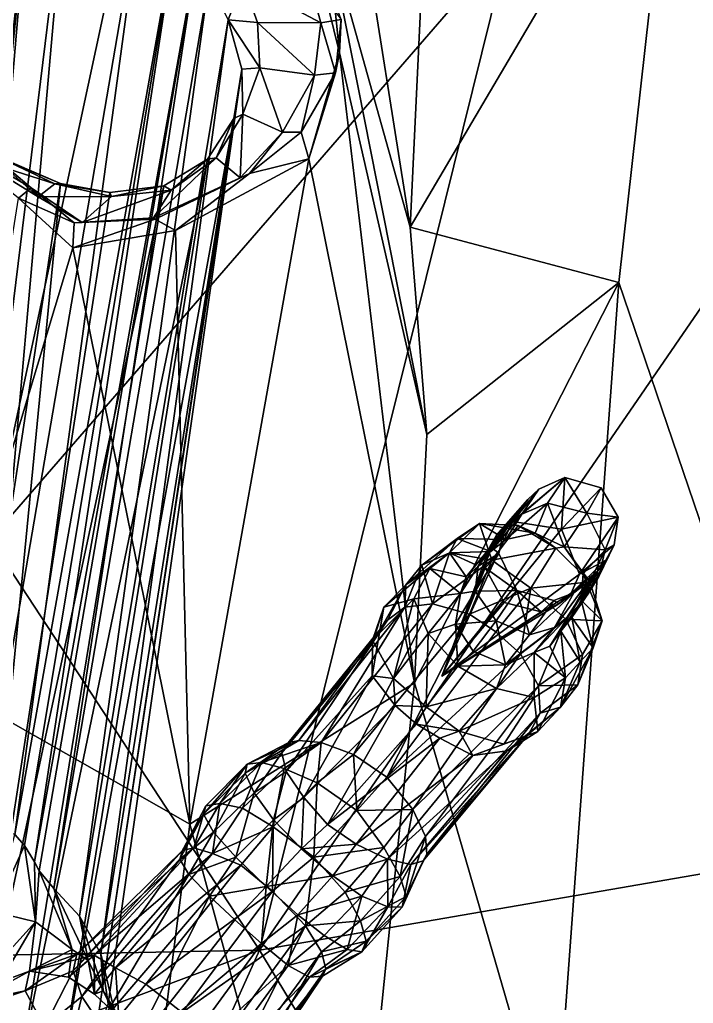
# Model space of a CAD drawing. Extents: x -0.07 to 0.07, y -0.158 to 0.292.
# Drawn here: x -0.03482 to -0.018, y 0.00823 to 0.03281 of the extents above; entities that cross this region are included whole.
import ezdxf

# ---------------------------------------------------------------- set-up
doc = ezdxf.new("R2010")
doc.units = 0
doc.layers.add('CROW$LWO', color=1, linetype='CONTINUOUS')

msp = doc.modelspace()

# ---------------------------------------------------------------- linework, layer by layer
at = {"layer": 'CROW$LWO'}
for points in [[(-0.042484, 0.047793, 0.187403), (-0.045322, 0.026346, 0.19297), (-0.03086, 0.041646, 0.18941)], [(-0.026296, 0.03536, 0.076881), (-0.02424, 0.04517, 0.075919), (-0.025071, 0.027622, 0.079622)], [(-0.02424, 0.04517, 0.075919), (-0.018442, 0.038883, 0.076064), (-0.025071, 0.027622, 0.079622)], [(-0.035562, 0.019817, 0.195055), (-0.03086, 0.041646, 0.18941), (-0.045322, 0.026346, 0.19297)], [(-0.035562, 0.019817, 0.195055), (-0.022588, 0.034778, 0.19044), (-0.03086, 0.041646, 0.18941)], [(-0.018442, 0.038883, 0.076064), (-0.019861, 0.026242, 0.079681), (-0.025071, 0.027622, 0.079622)], [(-0.019861, 0.026242, 0.079681), (-0.018442, 0.038883, 0.076064), (-0.011157, 0.00067, 0.088792)], [(-0.00936, 0.034896, 0.075525), (-0.011157, 0.00067, 0.088792), (-0.018442, 0.038883, 0.076064)], [(-0.033628, 0.036768, 0.045725), (-0.036609, 0.012536, 0.010647), (-0.034635, 0.035633, 0.046416)], [(-0.036609, 0.012536, 0.010647), (-0.033628, 0.036768, 0.045725), (-0.035756, 0.012742, 0.010584)], [(-0.03166, 0.036628, 0.045853), (-0.035756, 0.012742, 0.010584), (-0.033628, 0.036768, 0.045725)], [(-0.035756, 0.012742, 0.010584), (-0.03166, 0.036628, 0.045853), (-0.034941, 0.012451, 0.010833)], [(-0.03166, 0.036628, 0.045853), (-0.030829, 0.035559, 0.046687), (-0.034941, 0.012451, 0.010833)], [(-0.02883, 0.009559, 0.201917), (-0.012682, 0.012351, 0.202932), (-0.010406, 0.036393, 0.189519)], [(-0.022588, 0.034778, 0.19044), (-0.02883, 0.009559, 0.201917), (-0.010406, 0.036393, 0.189519)], [(-0.034635, 0.035633, 0.046416), (-0.037326, 0.011914, 0.011156), (-0.03484, 0.034884, 0.046479)], [(-0.037326, 0.011914, 0.011156), (-0.034635, 0.035633, 0.046416), (-0.037048, 0.01224, 0.010917)], [(-0.037048, 0.01224, 0.010917), (-0.034635, 0.035633, 0.046416), (-0.036609, 0.012536, 0.010647)], [(-0.034699, 0.012174, 0.011008), (-0.034941, 0.012451, 0.010833), (-0.030829, 0.035559, 0.046687)], [(-0.034449, 0.011764, 0.011297), (-0.034699, 0.012174, 0.011008), (-0.030829, 0.035559, 0.046687)], [(-0.030829, 0.035559, 0.046687), (-0.030403, 0.034383, 0.046518), (-0.034449, 0.011764, 0.011297)], [(-0.026296, 0.03536, 0.076881), (-0.025071, 0.027622, 0.079622), (-0.027144, 0.035034, 0.056894)], [(-0.027144, 0.035034, 0.056894), (-0.026832, 0.03198, 0.056612), (-0.02755, 0.034895, 0.055322)], [(-0.025071, 0.027622, 0.079622), (-0.024651, 0.022446, 0.080267), (-0.027144, 0.035034, 0.056894)], [(-0.024651, 0.022446, 0.080267), (-0.026832, 0.03198, 0.056612), (-0.027144, 0.035034, 0.056894)], [(-0.035562, 0.019817, 0.195055), (-0.02883, 0.009559, 0.201917), (-0.022588, 0.034778, 0.19044)], [(-0.026796, 0.032816, 0.055193), (-0.02755, 0.034895, 0.055322), (-0.026832, 0.03198, 0.056612)], [(-0.034334, 0.011539, 0.011448), (-0.034449, 0.011764, 0.011297), (-0.030403, 0.034383, 0.046518)], [(-0.033969, 0.0111, 0.011598), (-0.034334, 0.011539, 0.011448), (-0.030403, 0.034383, 0.046518)], [(-0.030403, 0.034383, 0.046518), (-0.030097, 0.033779, 0.04641), (-0.033969, 0.0111, 0.011598)], [(-0.027627, 0.033925, 0.052194), (-0.027298, 0.032734, 0.052051), (-0.029246, 0.033773, 0.048362)], [(-0.027298, 0.032734, 0.052051), (-0.027627, 0.033925, 0.052194), (-0.026796, 0.032816, 0.055193)], [(-0.03333, 0.010406, 0.011776), (-0.033969, 0.0111, 0.011598), (-0.030097, 0.033779, 0.04641)], [(-0.030097, 0.033779, 0.04641), (-0.029617, 0.032802, 0.046552), (-0.03333, 0.010406, 0.011776)], [(-0.030097, 0.033779, 0.04641), (-0.029246, 0.033773, 0.048362), (-0.029617, 0.032802, 0.046552)], [(-0.029246, 0.033773, 0.048362), (-0.028884, 0.03274, 0.048344), (-0.029617, 0.032802, 0.046552)], [(-0.028884, 0.03274, 0.048344), (-0.029246, 0.033773, 0.048362), (-0.027298, 0.032734, 0.052051)], [(-0.032795, 0.009467, 0.012044), (-0.03333, 0.010406, 0.011776), (-0.029617, 0.032802, 0.046552)], [(-0.029617, 0.032802, 0.046552), (-0.029274, 0.031576, 0.047044), (-0.032795, 0.009467, 0.012044)], [(-0.029274, 0.031576, 0.047044), (-0.029617, 0.032802, 0.046552), (-0.028825, 0.031606, 0.04846)], [(-0.028884, 0.03274, 0.048344), (-0.028825, 0.031606, 0.04846), (-0.029617, 0.032802, 0.046552)], [(-0.028825, 0.031606, 0.04846), (-0.028884, 0.03274, 0.048344), (-0.027458, 0.03142, 0.051819)], [(-0.027298, 0.032734, 0.052051), (-0.027458, 0.03142, 0.051819), (-0.028884, 0.03274, 0.048344)], [(-0.027458, 0.03142, 0.051819), (-0.027298, 0.032734, 0.052051), (-0.026931, 0.031478, 0.054731)], [(-0.026796, 0.032816, 0.055193), (-0.026931, 0.031478, 0.054731), (-0.027298, 0.032734, 0.052051)], [(-0.026931, 0.031478, 0.054731), (-0.026796, 0.032816, 0.055193), (-0.026832, 0.03198, 0.056612)], [(-0.026931, 0.031478, 0.054731), (-0.026832, 0.03198, 0.056612), (-0.027599, 0.029329, 0.054629)], [(-0.027599, 0.029329, 0.054629), (-0.026832, 0.03198, 0.056612), (-0.024959, 0.016237, 0.083241)], [(-0.024651, 0.022446, 0.080267), (-0.024959, 0.016237, 0.083241), (-0.026832, 0.03198, 0.056612)], [(-0.032612, 0.008221, 0.01273), (-0.029274, 0.031576, 0.047044), (-0.032961, 0.007231, 0.013481)], [(-0.029274, 0.031576, 0.047044), (-0.029471, 0.030338, 0.047483), (-0.032961, 0.007231, 0.013481)], [(-0.032612, 0.008221, 0.01273), (-0.032795, 0.009467, 0.012044), (-0.029274, 0.031576, 0.047044)], [(-0.029471, 0.030338, 0.047483), (-0.029274, 0.031576, 0.047044), (-0.029252, 0.030452, 0.048564)], [(-0.029274, 0.031576, 0.047044), (-0.028825, 0.031606, 0.04846), (-0.029252, 0.030452, 0.048564)], [(-0.029252, 0.030452, 0.048564), (-0.028825, 0.031606, 0.04846), (-0.028254, 0.03, 0.051546)], [(-0.028825, 0.031606, 0.04846), (-0.027458, 0.03142, 0.051819), (-0.028254, 0.03, 0.051546)], [(-0.027789, 0.030001, 0.054022), (-0.026931, 0.031478, 0.054731), (-0.027599, 0.029329, 0.054629)], [(-0.027458, 0.03142, 0.051819), (-0.026931, 0.031478, 0.054731), (-0.027789, 0.030001, 0.054022)], [(-0.028254, 0.03, 0.051546), (-0.027458, 0.03142, 0.051819), (-0.027789, 0.030001, 0.054022)], [(-0.032961, 0.007231, 0.013481), (-0.029471, 0.030338, 0.047483), (-0.033743, 0.006835, 0.014455)], [(-0.029471, 0.030338, 0.047483), (-0.030128, 0.02932, 0.04771), (-0.033743, 0.006835, 0.014455)], [(-0.030128, 0.02932, 0.04771), (-0.029471, 0.030338, 0.047483), (-0.029916, 0.02936, 0.048607)], [(-0.029471, 0.030338, 0.047483), (-0.029252, 0.030452, 0.048564), (-0.029916, 0.02936, 0.048607)], [(-0.029916, 0.02936, 0.048607), (-0.029252, 0.030452, 0.048564), (-0.029315, 0.028856, 0.051295)], [(-0.029252, 0.030452, 0.048564), (-0.028254, 0.03, 0.051546), (-0.029315, 0.028856, 0.051295)], [(-0.036119, 0.029937, 0.053957), (-0.034535, 0.028607, 0.053125), (-0.036931, 0.030017, 0.055334)], [(-0.034535, 0.028607, 0.053125), (-0.034848, 0.028347, 0.053864), (-0.036931, 0.030017, 0.055334)], [(-0.029315, 0.028856, 0.051295), (-0.028254, 0.03, 0.051546), (-0.029082, 0.028968, 0.053285)], [(-0.029082, 0.028968, 0.053285), (-0.027789, 0.030001, 0.054022), (-0.027599, 0.029329, 0.054629)], [(-0.028254, 0.03, 0.051546), (-0.027789, 0.030001, 0.054022), (-0.029082, 0.028968, 0.053285)], [(-0.035906, 0.029336, 0.051427), (-0.034362, 0.028381, 0.050979), (-0.036119, 0.029937, 0.053957)], [(-0.034362, 0.028381, 0.050979), (-0.034535, 0.028607, 0.053125), (-0.036119, 0.029937, 0.053957)], [(-0.035195, 0.029299, 0.048888), (-0.033946, 0.028705, 0.048607), (-0.035906, 0.029336, 0.051427)], [(-0.033946, 0.028705, 0.048607), (-0.034362, 0.028381, 0.050979), (-0.035906, 0.029336, 0.051427)], [(-0.034999, 0.029229, 0.04808), (-0.033801, 0.028719, 0.047939), (-0.035195, 0.029299, 0.048888)], [(-0.033801, 0.028719, 0.047939), (-0.033946, 0.028705, 0.048607), (-0.035195, 0.029299, 0.048888)], [(-0.033743, 0.006835, 0.014455), (-0.030128, 0.02932, 0.04771), (-0.034802, 0.006753, 0.015214)], [(-0.030128, 0.02932, 0.04771), (-0.031224, 0.028657, 0.047813), (-0.034802, 0.006753, 0.015214)], [(-0.031037, 0.02855, 0.048523), (-0.029916, 0.02936, 0.048607), (-0.031476, 0.027856, 0.050884)], [(-0.029916, 0.02936, 0.048607), (-0.029315, 0.028856, 0.051295), (-0.031476, 0.027856, 0.050884)], [(-0.031224, 0.028657, 0.047813), (-0.030128, 0.02932, 0.04771), (-0.031037, 0.02855, 0.048523)], [(-0.030128, 0.02932, 0.04771), (-0.029916, 0.02936, 0.048607), (-0.031037, 0.02855, 0.048523)], [(-0.029082, 0.028968, 0.053285), (-0.027599, 0.029329, 0.054629), (-0.030928, 0.027545, 0.053514)], [(-0.030928, 0.027545, 0.053514), (-0.027599, 0.029329, 0.054629), (-0.030572, 0.012709, 0.0842)], [(-0.024959, 0.016237, 0.083241), (-0.030572, 0.012709, 0.0842), (-0.027599, 0.029329, 0.054629)], [(-0.037167, 0.006589, 0.015083), (-0.033801, 0.028719, 0.047939), (-0.034999, 0.029229, 0.04808)], [(-0.031476, 0.027856, 0.050884), (-0.029315, 0.028856, 0.051295), (-0.031435, 0.027822, 0.052755)], [(-0.031435, 0.027822, 0.052755), (-0.029082, 0.028968, 0.053285), (-0.030928, 0.027545, 0.053514)], [(-0.029315, 0.028856, 0.051295), (-0.029082, 0.028968, 0.053285), (-0.031435, 0.027822, 0.052755)], [(-0.037167, 0.006589, 0.015083), (-0.035946, 0.006671, 0.015411), (-0.033801, 0.028719, 0.047939)], [(-0.035946, 0.006671, 0.015411), (-0.032566, 0.028487, 0.047738), (-0.033801, 0.028719, 0.047939)], [(-0.034802, 0.006753, 0.015214), (-0.031224, 0.028657, 0.047813), (-0.035946, 0.006671, 0.015411)], [(-0.031224, 0.028657, 0.047813), (-0.032566, 0.028487, 0.047738), (-0.035946, 0.006671, 0.015411)], [(-0.034535, 0.028607, 0.053125), (-0.03346, 0.027735, 0.052566), (-0.034848, 0.028347, 0.053864)], [(-0.034362, 0.028381, 0.050979), (-0.033259, 0.027739, 0.050738), (-0.034535, 0.028607, 0.053125)], [(-0.033259, 0.027739, 0.050738), (-0.03346, 0.027735, 0.052566), (-0.034535, 0.028607, 0.053125)], [(-0.033946, 0.028705, 0.048607), (-0.032526, 0.028389, 0.048475), (-0.034362, 0.028381, 0.050979)], [(-0.033801, 0.028719, 0.047939), (-0.032566, 0.028487, 0.047738), (-0.033946, 0.028705, 0.048607)], [(-0.032566, 0.028487, 0.047738), (-0.032526, 0.028389, 0.048475), (-0.033946, 0.028705, 0.048607)], [(-0.032526, 0.028389, 0.048475), (-0.031037, 0.02855, 0.048523), (-0.033259, 0.027739, 0.050738)], [(-0.031037, 0.02855, 0.048523), (-0.031476, 0.027856, 0.050884), (-0.033259, 0.027739, 0.050738)], [(-0.032566, 0.028487, 0.047738), (-0.031224, 0.028657, 0.047813), (-0.032526, 0.028389, 0.048475)], [(-0.031224, 0.028657, 0.047813), (-0.031037, 0.02855, 0.048523), (-0.032526, 0.028389, 0.048475)], [(-0.034848, 0.028347, 0.053864), (-0.033491, 0.027112, 0.053268), (-0.036772, 0.01624, 0.086749)], [(-0.03346, 0.027735, 0.052566), (-0.033491, 0.027112, 0.053268), (-0.034848, 0.028347, 0.053864)], [(-0.032526, 0.028389, 0.048475), (-0.033259, 0.027739, 0.050738), (-0.034362, 0.028381, 0.050979)], [(-0.03346, 0.027735, 0.052566), (-0.031435, 0.027822, 0.052755), (-0.033491, 0.027112, 0.053268)], [(-0.031435, 0.027822, 0.052755), (-0.030928, 0.027545, 0.053514), (-0.033491, 0.027112, 0.053268)], [(-0.033259, 0.027739, 0.050738), (-0.031476, 0.027856, 0.050884), (-0.03346, 0.027735, 0.052566)], [(-0.031476, 0.027856, 0.050884), (-0.031435, 0.027822, 0.052755), (-0.03346, 0.027735, 0.052566)], [(-0.033491, 0.027112, 0.053268), (-0.030928, 0.027545, 0.053514), (-0.030572, 0.012709, 0.0842)], [(-0.019861, 0.026242, 0.079681), (-0.024651, 0.022446, 0.080267), (-0.025071, 0.027622, 0.079622)], [(-0.030572, 0.012709, 0.0842), (-0.036772, 0.01624, 0.086749), (-0.033491, 0.027112, 0.053268)], [(-0.024651, 0.022446, 0.080267), (-0.019861, 0.026242, 0.079681), (-0.024959, 0.016237, 0.083241)], [(-0.021472, 0.004206, 0.086884), (-0.024959, 0.016237, 0.083241), (-0.019861, 0.026242, 0.079681)], [(-0.011157, 0.00067, 0.088792), (-0.021472, 0.004206, 0.086884), (-0.019861, 0.026242, 0.079681)], [(-0.022514, 0.02027, -0.008432), (-0.021204, 0.021366, -0.005183), (-0.021287, 0.020074, -0.008869)], [(-0.022514, 0.02027, -0.008432), (-0.021853, 0.021081, -0.005201), (-0.021204, 0.021366, -0.005183)], [(-0.021853, 0.021081, -0.005201), (-0.022276, 0.020454, -0.002338), (-0.021204, 0.021366, -0.005183)], [(-0.022276, 0.020454, -0.002338), (-0.021635, 0.020725, -0.001995), (-0.021204, 0.021366, -0.005183)], [(-0.021635, 0.020725, -0.001995), (-0.020657, 0.020474, -0.001888), (-0.021204, 0.021366, -0.005183)], [(-0.021204, 0.021366, -0.005183), (-0.020297, 0.021114, -0.005243), (-0.021287, 0.020074, -0.008869)], [(-0.020297, 0.021114, -0.005243), (-0.021204, 0.021366, -0.005183), (-0.020657, 0.020474, -0.001888)], [(-0.022133, 0.020817, -0.005255), (-0.022627, 0.02013, -0.002604), (-0.021853, 0.021081, -0.005201)], [(-0.022627, 0.02013, -0.002604), (-0.022276, 0.020454, -0.002338), (-0.021853, 0.021081, -0.005201)], [(-0.022133, 0.020817, -0.005255), (-0.021853, 0.021081, -0.005201), (-0.022514, 0.02027, -0.008432)], [(-0.020297, 0.021114, -0.005243), (-0.019878, 0.020374, -0.00526), (-0.021287, 0.020074, -0.008869)], [(-0.020297, 0.021114, -0.005243), (-0.020657, 0.020474, -0.001888), (-0.019878, 0.020374, -0.00526)], [(-0.022913, 0.01993, -0.008112), (-0.022133, 0.020817, -0.005255), (-0.022514, 0.02027, -0.008432)], [(-0.022913, 0.01993, -0.008112), (-0.022351, 0.020562, -0.005287), (-0.022133, 0.020817, -0.005255)], [(-0.022276, 0.020454, -0.002338), (-0.022677, 0.019824, -0.000521), (-0.021635, 0.020725, -0.001995)], [(-0.022677, 0.019824, -0.000521), (-0.02195, 0.019981, 0.000001), (-0.021635, 0.020725, -0.001995)], [(-0.022133, 0.020817, -0.005255), (-0.022351, 0.020562, -0.005287), (-0.022627, 0.02013, -0.002604)], [(-0.02195, 0.019981, 0.000001), (-0.021221, 0.019636, 0.000381), (-0.021635, 0.020725, -0.001995)], [(-0.020657, 0.020474, -0.001888), (-0.021635, 0.020725, -0.001995), (-0.021221, 0.019636, 0.000381)], [(-0.022913, 0.01993, -0.008112), (-0.023068, 0.019655, -0.007872), (-0.022351, 0.020562, -0.005287)], [(-0.022523, 0.020351, -0.00536), (-0.022351, 0.020562, -0.005287), (-0.023068, 0.019655, -0.007872)], [(-0.022627, 0.02013, -0.002604), (-0.023057, 0.019522, -0.001019), (-0.022276, 0.020454, -0.002338)], [(-0.023057, 0.019522, -0.001019), (-0.022677, 0.019824, -0.000521), (-0.022276, 0.020454, -0.002338)], [(-0.022884, 0.01984, -0.002849), (-0.022627, 0.02013, -0.002604), (-0.022351, 0.020562, -0.005287)], [(-0.022351, 0.020562, -0.005287), (-0.022523, 0.020351, -0.00536), (-0.022884, 0.01984, -0.002849)], [(-0.020657, 0.020474, -0.001888), (-0.021221, 0.019636, 0.000381), (-0.020202, 0.019561, -0.002073)], [(-0.020657, 0.020474, -0.001888), (-0.020202, 0.019561, -0.002073), (-0.019878, 0.020374, -0.00526)], [(-0.024084, 0.019486, 0.001909), (-0.023334, 0.020219, 0.000395), (-0.024779, 0.019175, 0.001075)], [(-0.023896, 0.019845, -0.00043), (-0.024779, 0.019175, 0.001075), (-0.023334, 0.020219, 0.000395)], [(-0.024279, 0.016407, -0.009879), (-0.022514, 0.02027, -0.008432), (-0.021287, 0.020074, -0.008869)], [(-0.024279, 0.016407, -0.009879), (-0.022913, 0.01993, -0.008112), (-0.022514, 0.02027, -0.008432)], [(-0.023334, 0.020219, 0.000395), (-0.024084, 0.019486, 0.001909), (-0.023033, 0.019307, 0.002465)], [(-0.023334, 0.020219, 0.000395), (-0.022677, 0.019824, -0.000521), (-0.023896, 0.019845, -0.00043)], [(-0.022374, 0.02017, 0.00103), (-0.02195, 0.019981, 0.000001), (-0.023334, 0.020219, 0.000395)], [(-0.022677, 0.019824, -0.000521), (-0.023334, 0.020219, 0.000395), (-0.02195, 0.019981, 0.000001)], [(-0.022374, 0.02017, 0.00103), (-0.023334, 0.020219, 0.000395), (-0.023033, 0.019307, 0.002465)], [(-0.023139, 0.019534, -0.003103), (-0.022884, 0.01984, -0.002849), (-0.022523, 0.020351, -0.00536)], [(-0.022523, 0.020351, -0.00536), (-0.022739, 0.019998, -0.005454), (-0.023139, 0.019534, -0.003103)], [(-0.023068, 0.019655, -0.007872), (-0.022739, 0.019998, -0.005454), (-0.022523, 0.020351, -0.00536)], [(-0.022374, 0.02017, 0.00103), (-0.023033, 0.019307, 0.002465), (-0.021429, 0.019602, 0.001303)], [(-0.02195, 0.019981, 0.000001), (-0.022374, 0.02017, 0.00103), (-0.021429, 0.019602, 0.001303)], [(-0.020836, 0.018953, -0.008467), (-0.021287, 0.020074, -0.008869), (-0.019878, 0.020374, -0.00526)], [(-0.020836, 0.018953, -0.008467), (-0.019878, 0.020374, -0.00526), (-0.019972, 0.019684, -0.005237)], [(-0.019878, 0.020374, -0.00526), (-0.020202, 0.019561, -0.002073), (-0.019972, 0.019684, -0.005237)], [(-0.024279, 0.016407, -0.009879), (-0.021287, 0.020074, -0.008869), (-0.020836, 0.018953, -0.008467)], [(-0.024279, 0.016407, -0.009879), (-0.023068, 0.019655, -0.007872), (-0.022913, 0.01993, -0.008112)], [(-0.022884, 0.01984, -0.002849), (-0.023428, 0.019186, -0.00142), (-0.022627, 0.02013, -0.002604)], [(-0.023428, 0.019186, -0.00142), (-0.023057, 0.019522, -0.001019), (-0.022627, 0.02013, -0.002604)], [(-0.023373, 0.019157, -0.003428), (-0.023139, 0.019534, -0.003103), (-0.022739, 0.019998, -0.005454)], [(-0.022739, 0.019998, -0.005454), (-0.022857, 0.019467, -0.005558), (-0.023373, 0.019157, -0.003428)], [(-0.022857, 0.019467, -0.005558), (-0.022739, 0.019998, -0.005454), (-0.023068, 0.019655, -0.007872)], [(-0.021221, 0.019636, 0.000381), (-0.02195, 0.019981, 0.000001), (-0.021429, 0.019602, 0.001303)], [(-0.02883, 0.009559, 0.201917), (-0.035562, 0.019817, 0.195055), (-0.0431, 0.009282, 0.197127)], [(-0.024779, 0.019175, 0.001075), (-0.023896, 0.019845, -0.00043), (-0.025178, 0.018683, 0.00026)], [(-0.024087, 0.019488, -0.001122), (-0.025178, 0.018683, 0.00026), (-0.023896, 0.019845, -0.00043)], [(-0.023896, 0.019845, -0.00043), (-0.023057, 0.019522, -0.001019), (-0.024087, 0.019488, -0.001122)], [(-0.023057, 0.019522, -0.001019), (-0.023896, 0.019845, -0.00043), (-0.022677, 0.019824, -0.000521)], [(-0.023139, 0.019534, -0.003103), (-0.023668, 0.018885, -0.001906), (-0.022884, 0.01984, -0.002849)], [(-0.023668, 0.018885, -0.001906), (-0.023428, 0.019186, -0.00142), (-0.022884, 0.01984, -0.002849)], [(-0.019972, 0.019684, -0.005237), (-0.020179, 0.019306, -0.005274), (-0.020836, 0.018953, -0.008467)], [(-0.019972, 0.019684, -0.005237), (-0.020359, 0.018898, -0.002396), (-0.020179, 0.019306, -0.005274)], [(-0.020202, 0.019561, -0.002073), (-0.020359, 0.018898, -0.002396), (-0.019972, 0.019684, -0.005237)], [(-0.024087, 0.019488, -0.001122), (-0.024576, 0.019097, -0.00165), (-0.025178, 0.018683, 0.00026)], [(-0.024084, 0.019486, 0.001909), (-0.024779, 0.019175, 0.001075), (-0.024512, 0.018211, 0.002705)], [(-0.023668, 0.018885, -0.001906), (-0.024576, 0.019097, -0.00165), (-0.024087, 0.019488, -0.001122)], [(-0.024084, 0.019486, 0.001909), (-0.024512, 0.018211, 0.002705), (-0.023033, 0.019307, 0.002465)], [(-0.024279, 0.016407, -0.009879), (-0.023192, 0.019109, -0.007661), (-0.023068, 0.019655, -0.007872)], [(-0.023428, 0.019186, -0.00142), (-0.024087, 0.019488, -0.001122), (-0.023057, 0.019522, -0.001019)], [(-0.023428, 0.019186, -0.00142), (-0.023668, 0.018885, -0.001906), (-0.024087, 0.019488, -0.001122)], [(-0.023139, 0.019534, -0.003103), (-0.023373, 0.019157, -0.003428), (-0.023668, 0.018885, -0.001906)], [(-0.023447, 0.018533, -0.003859), (-0.023373, 0.019157, -0.003428), (-0.022857, 0.019467, -0.005558)], [(-0.022857, 0.019467, -0.005558), (-0.022404, 0.018548, -0.005696), (-0.023447, 0.018533, -0.003859)], [(-0.023192, 0.019109, -0.007661), (-0.022857, 0.019467, -0.005558), (-0.023068, 0.019655, -0.007872)], [(-0.022404, 0.018548, -0.005696), (-0.022857, 0.019467, -0.005558), (-0.023192, 0.019109, -0.007661)], [(-0.022054, 0.018602, 0.002641), (-0.021429, 0.019602, 0.001303), (-0.023033, 0.019307, 0.002465)], [(-0.021429, 0.019602, 0.001303), (-0.022054, 0.018602, 0.002641), (-0.020584, 0.018766, 0.00105)], [(-0.021221, 0.019636, 0.000381), (-0.021429, 0.019602, 0.001303), (-0.020584, 0.018766, 0.00105)], [(-0.021221, 0.019636, 0.000381), (-0.020749, 0.018958, -0.000075), (-0.020202, 0.019561, -0.002073)], [(-0.020749, 0.018958, -0.000075), (-0.021221, 0.019636, 0.000381), (-0.020584, 0.018766, 0.00105)], [(-0.020359, 0.018898, -0.002396), (-0.020202, 0.019561, -0.002073), (-0.020796, 0.018303, -0.000556)], [(-0.020749, 0.018958, -0.000075), (-0.020796, 0.018303, -0.000556), (-0.020202, 0.019561, -0.002073)], [(-0.024779, 0.019175, 0.001075), (-0.025199, 0.018127, 0.00193), (-0.024512, 0.018211, 0.002705)], [(-0.024779, 0.019175, 0.001075), (-0.025178, 0.018683, 0.00026), (-0.025199, 0.018127, 0.00193)], [(-0.023583, 0.017951, 0.003163), (-0.023033, 0.019307, 0.002465), (-0.024512, 0.018211, 0.002705)], [(-0.023033, 0.019307, 0.002465), (-0.023583, 0.017951, 0.003163), (-0.022054, 0.018602, 0.002641)], [(-0.021049, 0.018475, -0.008106), (-0.020179, 0.019306, -0.005274), (-0.020387, 0.019026, -0.005311)], [(-0.021049, 0.018475, -0.008106), (-0.020836, 0.018953, -0.008467), (-0.020179, 0.019306, -0.005274)], [(-0.020179, 0.019306, -0.005274), (-0.0206, 0.018505, -0.002636), (-0.020387, 0.019026, -0.005311)], [(-0.020359, 0.018898, -0.002396), (-0.0206, 0.018505, -0.002636), (-0.020179, 0.019306, -0.005274)], [(-0.024576, 0.019097, -0.00165), (-0.025729, 0.018129, -0.000591), (-0.025178, 0.018683, 0.00026)], [(-0.024576, 0.019097, -0.00165), (-0.024977, 0.018339, -0.002452), (-0.025729, 0.018129, -0.000591)], [(-0.023815, 0.018467, -0.002563), (-0.024977, 0.018339, -0.002452), (-0.024576, 0.019097, -0.00165)], [(-0.023668, 0.018885, -0.001906), (-0.023815, 0.018467, -0.002563), (-0.024576, 0.019097, -0.00165)], [(-0.024279, 0.016407, -0.009879), (-0.022725, 0.018246, -0.00738), (-0.023192, 0.019109, -0.007661)], [(-0.024279, 0.016407, -0.009879), (-0.020836, 0.018953, -0.008467), (-0.021049, 0.018475, -0.008106)], [(-0.023815, 0.018467, -0.002563), (-0.023668, 0.018885, -0.001906), (-0.023373, 0.019157, -0.003428)], [(-0.023373, 0.019157, -0.003428), (-0.023447, 0.018533, -0.003859), (-0.023815, 0.018467, -0.002563)], [(-0.022725, 0.018246, -0.00738), (-0.022404, 0.018548, -0.005696), (-0.023192, 0.019109, -0.007661)], [(-0.020631, 0.018752, -0.005392), (-0.020387, 0.019026, -0.005311), (-0.021111, 0.017902, -0.003155)], [(-0.020847, 0.018193, -0.002879), (-0.021111, 0.017902, -0.003155), (-0.020387, 0.019026, -0.005311)], [(-0.020387, 0.019026, -0.005311), (-0.020631, 0.018752, -0.005392), (-0.021049, 0.018475, -0.008106)], [(-0.0206, 0.018505, -0.002636), (-0.020847, 0.018193, -0.002879), (-0.020387, 0.019026, -0.005311)], [(-0.020796, 0.018303, -0.000556), (-0.020749, 0.018958, -0.000075), (-0.02027, 0.017784, 0.000373)], [(-0.020749, 0.018958, -0.000075), (-0.020584, 0.018766, 0.00105), (-0.02027, 0.017784, 0.000373)], [(-0.025635, 0.017802, 0.001156), (-0.025178, 0.018683, 0.00026), (-0.026006, 0.017241, 0.000389)], [(-0.025729, 0.018129, -0.000591), (-0.026006, 0.017241, 0.000389), (-0.025178, 0.018683, 0.00026)], [(-0.025178, 0.018683, 0.00026), (-0.025635, 0.017802, 0.001156), (-0.025199, 0.018127, 0.00193)], [(-0.021182, 0.017832, 0.002414), (-0.020584, 0.018766, 0.00105), (-0.022054, 0.018602, 0.002641)], [(-0.020978, 0.018484, -0.005552), (-0.020631, 0.018752, -0.005392), (-0.021467, 0.017624, -0.003514)], [(-0.021111, 0.017902, -0.003155), (-0.021467, 0.017624, -0.003514), (-0.020631, 0.018752, -0.005392)], [(-0.021357, 0.018212, -0.007876), (-0.020631, 0.018752, -0.005392), (-0.020978, 0.018484, -0.005552)], [(-0.021357, 0.018212, -0.007876), (-0.021049, 0.018475, -0.008106), (-0.020631, 0.018752, -0.005392)], [(-0.020584, 0.018766, 0.00105), (-0.021182, 0.017832, 0.002414), (-0.02027, 0.017784, 0.000373)], [(-0.0206, 0.018505, -0.002636), (-0.020359, 0.018898, -0.002396), (-0.021032, 0.017868, -0.001045)], [(-0.020796, 0.018303, -0.000556), (-0.021032, 0.017868, -0.001045), (-0.020359, 0.018898, -0.002396)], [(-0.024977, 0.018339, -0.002452), (-0.023815, 0.018467, -0.002563), (-0.024615, 0.01747, -0.003017)], [(-0.023934, 0.017707, -0.003052), (-0.024615, 0.01747, -0.003017), (-0.023815, 0.018467, -0.002563)], [(-0.024279, 0.016407, -0.009879), (-0.021049, 0.018475, -0.008106), (-0.021357, 0.018212, -0.007876)], [(-0.023934, 0.017707, -0.003052), (-0.023815, 0.018467, -0.002563), (-0.023447, 0.018533, -0.003859)], [(-0.023447, 0.018533, -0.003859), (-0.022924, 0.017791, -0.004187), (-0.023934, 0.017707, -0.003052)], [(-0.022925, 0.017513, 0.003245), (-0.022054, 0.018602, 0.002641), (-0.023583, 0.017951, 0.003163)], [(-0.022924, 0.017791, -0.004187), (-0.023447, 0.018533, -0.003859), (-0.022404, 0.018548, -0.005696)], [(-0.022054, 0.018602, 0.002641), (-0.022925, 0.017513, 0.003245), (-0.022317, 0.016966, 0.003127)], [(-0.022092, 0.017438, -0.00389), (-0.022924, 0.017791, -0.004187), (-0.022404, 0.018548, -0.005696)], [(-0.022725, 0.018246, -0.00738), (-0.021801, 0.018012, -0.007705), (-0.022404, 0.018548, -0.005696)], [(-0.021482, 0.018298, -0.005592), (-0.022092, 0.017438, -0.00389), (-0.022404, 0.018548, -0.005696)], [(-0.021482, 0.018298, -0.005592), (-0.022404, 0.018548, -0.005696), (-0.021801, 0.018012, -0.007705)], [(-0.021182, 0.017832, 0.002414), (-0.022054, 0.018602, 0.002641), (-0.022317, 0.016966, 0.003127)], [(-0.021482, 0.018298, -0.005592), (-0.020978, 0.018484, -0.005552), (-0.022092, 0.017438, -0.00389)], [(-0.021467, 0.017624, -0.003514), (-0.022092, 0.017438, -0.00389), (-0.020978, 0.018484, -0.005552)], [(-0.020978, 0.018484, -0.005552), (-0.021482, 0.018298, -0.005592), (-0.021357, 0.018212, -0.007876)], [(-0.020847, 0.018193, -0.002879), (-0.0206, 0.018505, -0.002636), (-0.021302, 0.017529, -0.001509)], [(-0.021032, 0.017868, -0.001045), (-0.021302, 0.017529, -0.001509), (-0.0206, 0.018505, -0.002636)], [(-0.024512, 0.018211, 0.002705), (-0.027292, 0.01475, 0.006167), (-0.026482, 0.014446, 0.006843)], [(-0.024512, 0.018211, 0.002705), (-0.025199, 0.018127, 0.00193), (-0.027292, 0.01475, 0.006167)], [(-0.023583, 0.017951, 0.003163), (-0.024512, 0.018211, 0.002705), (-0.026482, 0.014446, 0.006843)], [(-0.024977, 0.018339, -0.002452), (-0.026012, 0.017302, -0.001474), (-0.025729, 0.018129, -0.000591)], [(-0.026012, 0.017302, -0.001474), (-0.024977, 0.018339, -0.002452), (-0.025485, 0.016343, -0.00197)], [(-0.024615, 0.01747, -0.003017), (-0.025485, 0.016343, -0.00197), (-0.024977, 0.018339, -0.002452)], [(-0.024279, 0.016407, -0.009879), (-0.021801, 0.018012, -0.007705), (-0.022725, 0.018246, -0.00738)], [(-0.024279, 0.016407, -0.009879), (-0.021357, 0.018212, -0.007876), (-0.021801, 0.018012, -0.007705)], [(-0.021801, 0.018012, -0.007705), (-0.021357, 0.018212, -0.007876), (-0.021482, 0.018298, -0.005592)], [(-0.021111, 0.017902, -0.003155), (-0.020847, 0.018193, -0.002879), (-0.021579, 0.017156, -0.001919)], [(-0.021302, 0.017529, -0.001509), (-0.021579, 0.017156, -0.001919), (-0.020847, 0.018193, -0.002879)], [(-0.021032, 0.017868, -0.001045), (-0.020796, 0.018303, -0.000556), (-0.020495, 0.017112, -0.000449)], [(-0.020796, 0.018303, -0.000556), (-0.02027, 0.017784, 0.000373), (-0.020495, 0.017112, -0.000449)], [(-0.025199, 0.018127, 0.00193), (-0.027848, 0.014799, 0.005305), (-0.027292, 0.01475, 0.006167)], [(-0.025199, 0.018127, 0.00193), (-0.025635, 0.017802, 0.001156), (-0.027848, 0.014799, 0.005305)], [(-0.023583, 0.017951, 0.003163), (-0.026482, 0.014446, 0.006843), (-0.025653, 0.013879, 0.007038)], [(-0.026006, 0.017241, 0.000389), (-0.025729, 0.018129, -0.000591), (-0.026018, 0.016416, -0.000279)], [(-0.026012, 0.017302, -0.001474), (-0.026018, 0.016416, -0.000279), (-0.025729, 0.018129, -0.000591)], [(-0.022925, 0.017513, 0.003245), (-0.023583, 0.017951, 0.003163), (-0.025653, 0.013879, 0.007038)], [(-0.028116, 0.014743, 0.004403), (-0.025635, 0.017802, 0.001156), (-0.028278, 0.014489, 0.003461)], [(-0.026006, 0.017241, 0.000389), (-0.028278, 0.014489, 0.003461), (-0.025635, 0.017802, 0.001156)], [(-0.025635, 0.017802, 0.001156), (-0.028116, 0.014743, 0.004403), (-0.027848, 0.014799, 0.005305)], [(-0.024615, 0.01747, -0.003017), (-0.023934, 0.017707, -0.003052), (-0.02388, 0.016656, -0.003165)], [(-0.023498, 0.017032, -0.003244), (-0.023934, 0.017707, -0.003052), (-0.022924, 0.017791, -0.004187)], [(-0.023498, 0.017032, -0.003244), (-0.02388, 0.016656, -0.003165), (-0.023934, 0.017707, -0.003052)], [(-0.022688, 0.016689, -0.003007), (-0.023498, 0.017032, -0.003244), (-0.022924, 0.017791, -0.004187)], [(-0.022092, 0.017438, -0.00389), (-0.022688, 0.016689, -0.003007), (-0.022924, 0.017791, -0.004187)], [(-0.021182, 0.017832, 0.002414), (-0.022317, 0.016966, 0.003127), (-0.021866, 0.016163, 0.002641)], [(-0.021467, 0.017624, -0.003514), (-0.021111, 0.017902, -0.003155), (-0.021969, 0.016995, -0.002565)], [(-0.021579, 0.017156, -0.001919), (-0.021969, 0.016995, -0.002565), (-0.021111, 0.017902, -0.003155)], [(-0.020767, 0.016949, 0.00185), (-0.021182, 0.017832, 0.002414), (-0.021866, 0.016163, 0.002641)], [(-0.021302, 0.017529, -0.001509), (-0.021032, 0.017868, -0.001045), (-0.020823, 0.016764, -0.001123)], [(-0.020767, 0.016949, 0.00185), (-0.02027, 0.017784, 0.000373), (-0.021182, 0.017832, 0.002414)], [(-0.021032, 0.017868, -0.001045), (-0.020495, 0.017112, -0.000449), (-0.020823, 0.016764, -0.001123)], [(-0.020495, 0.017112, -0.000449), (-0.02027, 0.017784, 0.000373), (-0.020882, 0.016188, 0.001026)], [(-0.02027, 0.017784, 0.000373), (-0.020767, 0.016949, 0.00185), (-0.020882, 0.016188, 0.001026)], [(-0.022925, 0.017513, 0.003245), (-0.025653, 0.013879, 0.007038), (-0.022317, 0.016966, 0.003127)], [(-0.025485, 0.016343, -0.00197), (-0.024615, 0.01747, -0.003017), (-0.024665, 0.015642, -0.002092)], [(-0.02388, 0.016656, -0.003165), (-0.024665, 0.015642, -0.002092), (-0.024615, 0.01747, -0.003017)], [(-0.022092, 0.017438, -0.00389), (-0.021467, 0.017624, -0.003514), (-0.022688, 0.016689, -0.003007)], [(-0.021969, 0.016995, -0.002565), (-0.022688, 0.016689, -0.003007), (-0.021467, 0.017624, -0.003514)], [(-0.021579, 0.017156, -0.001919), (-0.021302, 0.017529, -0.001509), (-0.021191, 0.016366, -0.001765)], [(-0.021302, 0.017529, -0.001509), (-0.020823, 0.016764, -0.001123), (-0.021191, 0.016366, -0.001765)], [(-0.028278, 0.014489, 0.003461), (-0.026006, 0.017241, 0.000389), (-0.028167, 0.014019, 0.002543)], [(-0.026018, 0.016416, -0.000279), (-0.028167, 0.014019, 0.002543), (-0.026006, 0.017241, 0.000389)], [(-0.026012, 0.017302, -0.001474), (-0.025485, 0.016343, -0.00197), (-0.026018, 0.016416, -0.000279)], [(-0.024998, 0.013077, 0.006711), (-0.022317, 0.016966, 0.003127), (-0.025653, 0.013879, 0.007038)], [(-0.022317, 0.016966, 0.003127), (-0.024998, 0.013077, 0.006711), (-0.021866, 0.016163, 0.002641)], [(-0.023498, 0.017032, -0.003244), (-0.022688, 0.016689, -0.003007), (-0.02388, 0.016656, -0.003165)], [(-0.022688, 0.016689, -0.003007), (-0.021969, 0.016995, -0.002565), (-0.022909, 0.0161, -0.003045)], [(-0.021969, 0.016995, -0.002565), (-0.021968, 0.015874, -0.002543), (-0.022909, 0.0161, -0.003045)], [(-0.021579, 0.017156, -0.001919), (-0.021191, 0.016366, -0.001765), (-0.021969, 0.016995, -0.002565)], [(-0.021968, 0.015874, -0.002543), (-0.021969, 0.016995, -0.002565), (-0.021191, 0.016366, -0.001765)], [(-0.020823, 0.016764, -0.001123), (-0.020495, 0.017112, -0.000449), (-0.02131, 0.015629, 0.000144)], [(-0.020495, 0.017112, -0.000449), (-0.020882, 0.016188, 0.001026), (-0.02131, 0.015629, 0.000144)], [(-0.020767, 0.016949, 0.00185), (-0.021866, 0.016163, 0.002641), (-0.020882, 0.016188, 0.001026)], [(-0.020823, 0.016764, -0.001123), (-0.02131, 0.015629, 0.000144), (-0.021191, 0.016366, -0.001765)], [(-0.02388, 0.016656, -0.003165), (-0.022909, 0.0161, -0.003045), (-0.024665, 0.015642, -0.002092)], [(-0.022688, 0.016689, -0.003007), (-0.022909, 0.0161, -0.003045), (-0.02388, 0.016656, -0.003165)], [(-0.032679, -0.003811, 0.09276), (-0.037511, 0.003488, 0.09437), (-0.036772, 0.01624, 0.086749)], [(-0.036772, 0.01624, 0.086749), (-0.030572, 0.012709, 0.0842), (-0.032679, -0.003811, 0.09276)], [(-0.030572, 0.012709, 0.0842), (-0.024959, 0.016237, 0.083241), (-0.026745, -0.001308, 0.08958)], [(-0.028167, 0.014019, 0.002543), (-0.026018, 0.016416, -0.000279), (-0.027721, 0.013369, 0.001869)], [(-0.025445, 0.015676, -0.000702), (-0.027721, 0.013369, 0.001869), (-0.026018, 0.016416, -0.000279)], [(-0.021472, 0.004206, 0.086884), (-0.026745, -0.001308, 0.08958), (-0.024959, 0.016237, 0.083241)], [(-0.025485, 0.016343, -0.00197), (-0.025445, 0.015676, -0.000702), (-0.026018, 0.016416, -0.000279)], [(-0.025485, 0.016343, -0.00197), (-0.024665, 0.015642, -0.002092), (-0.025445, 0.015676, -0.000702)], [(-0.021191, 0.016366, -0.001765), (-0.021877, 0.015023, -0.000789), (-0.021968, 0.015874, -0.002543)], [(-0.021877, 0.015023, -0.000789), (-0.021191, 0.016366, -0.001765), (-0.02131, 0.015629, 0.000144)], [(-0.024684, 0.012398, 0.005938), (-0.021866, 0.016163, 0.002641), (-0.024998, 0.013077, 0.006711)], [(-0.021866, 0.016163, 0.002641), (-0.024684, 0.012398, 0.005938), (-0.021819, 0.015478, 0.001847)], [(-0.022909, 0.0161, -0.003045), (-0.023842, 0.015029, -0.00199), (-0.024665, 0.015642, -0.002092)], [(-0.022909, 0.0161, -0.003045), (-0.021968, 0.015874, -0.002543), (-0.023842, 0.015029, -0.00199)], [(-0.021819, 0.015478, 0.001847), (-0.020882, 0.016188, 0.001026), (-0.021866, 0.016163, 0.002641)], [(-0.020882, 0.016188, 0.001026), (-0.021819, 0.015478, 0.001847), (-0.02131, 0.015629, 0.000144)], [(-0.021968, 0.015874, -0.002543), (-0.022733, 0.014704, -0.00163), (-0.023842, 0.015029, -0.00199)], [(-0.022733, 0.014704, -0.00163), (-0.021968, 0.015874, -0.002543), (-0.021877, 0.015023, -0.000789)], [(-0.027721, 0.013369, 0.001869), (-0.025445, 0.015676, -0.000702), (-0.027137, 0.012702, 0.001648)], [(-0.024914, 0.015208, -0.000723), (-0.027137, 0.012702, 0.001648), (-0.025445, 0.015676, -0.000702)], [(-0.024665, 0.015642, -0.002092), (-0.024914, 0.015208, -0.000723), (-0.025445, 0.015676, -0.000702)], [(-0.024665, 0.015642, -0.002092), (-0.023842, 0.015029, -0.00199), (-0.024914, 0.015208, -0.000723)], [(-0.021877, 0.015023, -0.000789), (-0.02131, 0.015629, 0.000144), (-0.022648, 0.014536, 0.000252)], [(-0.02131, 0.015629, 0.000144), (-0.022103, 0.014964, 0.001017), (-0.022648, 0.014536, 0.000252)], [(-0.022103, 0.014964, 0.001017), (-0.02131, 0.015629, 0.000144), (-0.021819, 0.015478, 0.001847)], [(-0.024651, 0.01196, 0.005056), (-0.021819, 0.015478, 0.001847), (-0.024684, 0.012398, 0.005938)], [(-0.021819, 0.015478, 0.001847), (-0.024651, 0.01196, 0.005056), (-0.022103, 0.014964, 0.001017)], [(-0.024914, 0.015208, -0.000723), (-0.024325, 0.014855, -0.000793), (-0.027137, 0.012702, 0.001648)], [(-0.023842, 0.015029, -0.00199), (-0.024325, 0.014855, -0.000793), (-0.024914, 0.015208, -0.000723)], [(-0.024325, 0.014855, -0.000793), (-0.023842, 0.015029, -0.00199), (-0.023507, 0.014421, -0.00039)], [(-0.022733, 0.014704, -0.00163), (-0.023507, 0.014421, -0.00039), (-0.023842, 0.015029, -0.00199)], [(-0.022733, 0.014704, -0.00163), (-0.021877, 0.015023, -0.000789), (-0.023507, 0.014421, -0.00039)], [(-0.021877, 0.015023, -0.000789), (-0.022648, 0.014536, 0.000252), (-0.023507, 0.014421, -0.00039)], [(-0.028783, 0.014245, 0.005781), (-0.027848, 0.014799, 0.005305), (-0.029143, 0.014209, 0.004709)], [(-0.028116, 0.014743, 0.004403), (-0.029143, 0.014209, 0.004709), (-0.027848, 0.014799, 0.005305)], [(-0.027848, 0.014799, 0.005305), (-0.028783, 0.014245, 0.005781), (-0.027292, 0.01475, 0.006167)], [(-0.028218, 0.014095, 0.006779), (-0.027292, 0.01475, 0.006167), (-0.028783, 0.014245, 0.005781)], [(-0.027292, 0.01475, 0.006167), (-0.028218, 0.014095, 0.006779), (-0.027392, 0.01374, 0.007572)], [(-0.026482, 0.014446, 0.006843), (-0.027292, 0.01475, 0.006167), (-0.027392, 0.01374, 0.007572)], [(-0.024325, 0.014855, -0.000793), (-0.026415, 0.012208, 0.001762), (-0.027137, 0.012702, 0.001648)], [(-0.024325, 0.014855, -0.000793), (-0.023507, 0.014421, -0.00039), (-0.026415, 0.012208, 0.001762)], [(-0.022648, 0.014536, 0.000252), (-0.022103, 0.014964, 0.001017), (-0.025051, 0.011696, 0.003242)], [(-0.022103, 0.014964, 0.001017), (-0.024746, 0.011788, 0.004157), (-0.025051, 0.011696, 0.003242)], [(-0.024746, 0.011788, 0.004157), (-0.022103, 0.014964, 0.001017), (-0.024651, 0.01196, 0.005056)], [(-0.029143, 0.014209, 0.004709), (-0.028116, 0.014743, 0.004403), (-0.029188, 0.013983, 0.003606)], [(-0.028278, 0.014489, 0.003461), (-0.029188, 0.013983, 0.003606), (-0.028116, 0.014743, 0.004403)], [(-0.023507, 0.014421, -0.00039), (-0.022648, 0.014536, 0.000252), (-0.025631, 0.011832, 0.002326)], [(-0.022648, 0.014536, 0.000252), (-0.025051, 0.011696, 0.003242), (-0.025631, 0.011832, 0.002326)], [(-0.029188, 0.013983, 0.003606), (-0.028278, 0.014489, 0.003461), (-0.028962, 0.013491, 0.002665)], [(-0.028167, 0.014019, 0.002543), (-0.028962, 0.013491, 0.002665), (-0.028278, 0.014489, 0.003461)], [(-0.026482, 0.014446, 0.006843), (-0.027392, 0.01374, 0.007572), (-0.0264, 0.013052, 0.007859)], [(-0.025653, 0.013879, 0.007038), (-0.026482, 0.014446, 0.006843), (-0.0264, 0.013052, 0.007859)], [(-0.023507, 0.014421, -0.00039), (-0.025631, 0.011832, 0.002326), (-0.026415, 0.012208, 0.001762)], [(-0.030171, 0.013163, 0.005047), (-0.029143, 0.014209, 0.004709), (-0.030233, 0.012953, 0.003982)], [(-0.029188, 0.013983, 0.003606), (-0.030233, 0.012953, 0.003982), (-0.029143, 0.014209, 0.004709)], [(-0.029143, 0.014209, 0.004709), (-0.030171, 0.013163, 0.005047), (-0.029826, 0.013227, 0.006093)], [(-0.028783, 0.014245, 0.005781), (-0.029826, 0.013227, 0.006093), (-0.029257, 0.013103, 0.007098)], [(-0.028783, 0.014245, 0.005781), (-0.029143, 0.014209, 0.004709), (-0.029826, 0.013227, 0.006093)], [(-0.028218, 0.014095, 0.006779), (-0.028783, 0.014245, 0.005781), (-0.029257, 0.013103, 0.007098)], [(-0.028218, 0.014095, 0.006779), (-0.029257, 0.013103, 0.007098), (-0.02849, 0.012637, 0.007967)], [(-0.028962, 0.013491, 0.002665), (-0.028167, 0.014019, 0.002543), (-0.02848, 0.012817, 0.002026)], [(-0.027392, 0.01374, 0.007572), (-0.028218, 0.014095, 0.006779), (-0.02849, 0.012637, 0.007967)], [(-0.027721, 0.013369, 0.001869), (-0.02848, 0.012817, 0.002026), (-0.028167, 0.014019, 0.002543)], [(-0.030233, 0.012953, 0.003982), (-0.029188, 0.013983, 0.003606), (-0.02998, 0.012509, 0.002994)], [(-0.028962, 0.013491, 0.002665), (-0.02998, 0.012509, 0.002994), (-0.029188, 0.013983, 0.003606)], [(-0.025653, 0.013879, 0.007038), (-0.0264, 0.013052, 0.007859), (-0.024998, 0.013077, 0.006711)], [(-0.027392, 0.01374, 0.007572), (-0.02849, 0.012637, 0.007967), (-0.027476, 0.011884, 0.008307)], [(-0.0264, 0.013052, 0.007859), (-0.027392, 0.01374, 0.007572), (-0.027476, 0.011884, 0.008307)], [(-0.02998, 0.012509, 0.002994), (-0.028962, 0.013491, 0.002665), (-0.029419, 0.011885, 0.002341)], [(-0.02848, 0.012817, 0.002026), (-0.029419, 0.011885, 0.002341), (-0.028962, 0.013491, 0.002665)], [(-0.02848, 0.012817, 0.002026), (-0.027721, 0.013369, 0.001869), (-0.027786, 0.012087, 0.001755)], [(-0.027137, 0.012702, 0.001648), (-0.027786, 0.012087, 0.001755), (-0.027721, 0.013369, 0.001869)], [(-0.030171, 0.013163, 0.005047), (-0.030753, 0.012049, 0.005149), (-0.030472, 0.012116, 0.00618)], [(-0.030171, 0.013163, 0.005047), (-0.030233, 0.012953, 0.003982), (-0.030753, 0.012049, 0.005149)], [(-0.029826, 0.013227, 0.006093), (-0.030472, 0.012116, 0.00618), (-0.030002, 0.011975, 0.007141)], [(-0.029826, 0.013227, 0.006093), (-0.030171, 0.013163, 0.005047), (-0.030472, 0.012116, 0.00618)], [(-0.029257, 0.013103, 0.007098), (-0.029826, 0.013227, 0.006093), (-0.030002, 0.011975, 0.007141)], [(-0.029257, 0.013103, 0.007098), (-0.030002, 0.011975, 0.007141), (-0.02849, 0.012637, 0.007967)], [(-0.0264, 0.013052, 0.007859), (-0.027476, 0.011884, 0.008307), (-0.025728, 0.012125, 0.007493)], [(-0.025728, 0.012125, 0.007493), (-0.024998, 0.013077, 0.006711), (-0.0264, 0.013052, 0.007859)], [(-0.024998, 0.013077, 0.006711), (-0.025728, 0.012125, 0.007493), (-0.025316, 0.011395, 0.006582)], [(-0.024684, 0.012398, 0.005938), (-0.024998, 0.013077, 0.006711), (-0.025316, 0.011395, 0.006582)], [(-0.030233, 0.012953, 0.003982), (-0.030818, 0.01183, 0.004105), (-0.030753, 0.012049, 0.005149)], [(-0.030233, 0.012953, 0.003982), (-0.02998, 0.012509, 0.002994), (-0.030818, 0.01183, 0.004105)], [(-0.029419, 0.011885, 0.002341), (-0.02848, 0.012817, 0.002026), (-0.028668, 0.011152, 0.002082)], [(-0.027786, 0.012087, 0.001755), (-0.028668, 0.011152, 0.002082), (-0.02848, 0.012817, 0.002026)], [(-0.026745, -0.001308, 0.08958), (-0.032679, -0.003811, 0.09276), (-0.030572, 0.012709, 0.0842)], [(-0.029297, 0.011679, 0.007837), (-0.02849, 0.012637, 0.007967), (-0.030002, 0.011975, 0.007141)], [(-0.02849, 0.012637, 0.007967), (-0.029297, 0.011679, 0.007837), (-0.02851, 0.011035, 0.008139)], [(-0.027476, 0.011884, 0.008307), (-0.02849, 0.012637, 0.007967), (-0.02851, 0.011035, 0.008139)], [(-0.027137, 0.012702, 0.001648), (-0.026415, 0.012208, 0.001762), (-0.027786, 0.012087, 0.001755)], [(-0.034941, 0.012451, 0.010833), (-0.034699, 0.012174, 0.011008), (-0.035456, 0.010517, 0.008383)], [(-0.02998, 0.012509, 0.002994), (-0.030597, 0.011448, 0.003161), (-0.030818, 0.01183, 0.004105)], [(-0.02998, 0.012509, 0.002994), (-0.029419, 0.011885, 0.002341), (-0.030597, 0.011448, 0.003161)], [(-0.012682, 0.012351, 0.202932), (-0.02883, 0.009559, 0.201917), (-0.021197, -0.003107, 0.206722)], [(-0.024684, 0.012398, 0.005938), (-0.025316, 0.011395, 0.006582), (-0.025169, 0.010897, 0.005463)], [(-0.024651, 0.01196, 0.005056), (-0.024684, 0.012398, 0.005938), (-0.025169, 0.010897, 0.005463)], [(-0.021197, -0.003107, 0.206722), (-0.009144, -0.00975, 0.214428), (-0.012682, 0.012351, 0.202932)], [(-0.034423, 0.010266, 0.008573), (-0.035456, 0.010517, 0.008383), (-0.034699, 0.012174, 0.011008)], [(-0.034699, 0.012174, 0.011008), (-0.034449, 0.011764, 0.011297), (-0.034423, 0.010266, 0.008573)], [(-0.033395, 0.009455, 0.006456), (-0.030753, 0.012049, 0.005149), (-0.033487, 0.009041, 0.005237)], [(-0.030818, 0.01183, 0.004105), (-0.033487, 0.009041, 0.005237), (-0.030753, 0.012049, 0.005149)], [(-0.032961, 0.009431, 0.007815), (-0.030472, 0.012116, 0.00618), (-0.033395, 0.009455, 0.006456)], [(-0.030753, 0.012049, 0.005149), (-0.033395, 0.009455, 0.006456), (-0.030472, 0.012116, 0.00618)], [(-0.030472, 0.012116, 0.00618), (-0.032961, 0.009431, 0.007815), (-0.030002, 0.011975, 0.007141)], [(-0.027786, 0.012087, 0.001755), (-0.026997, 0.011416, 0.001902), (-0.028668, 0.011152, 0.002082)], [(-0.026415, 0.012208, 0.001762), (-0.026997, 0.011416, 0.001902), (-0.027786, 0.012087, 0.001755)], [(-0.026695, 0.011004, 0.007828), (-0.025728, 0.012125, 0.007493), (-0.027476, 0.011884, 0.008307)], [(-0.026415, 0.012208, 0.001762), (-0.025631, 0.011832, 0.002326), (-0.026997, 0.011416, 0.001902)], [(-0.025728, 0.012125, 0.007493), (-0.026695, 0.011004, 0.007828), (-0.025316, 0.011395, 0.006582)], [(-0.033487, 0.009041, 0.005237), (-0.030818, 0.01183, 0.004105), (-0.033269, 0.0084, 0.004289)], [(-0.030597, 0.011448, 0.003161), (-0.033269, 0.0084, 0.004289), (-0.030818, 0.01183, 0.004105)], [(-0.03243, 0.009114, 0.008913), (-0.030002, 0.011975, 0.007141), (-0.032961, 0.009431, 0.007815)], [(-0.030002, 0.011975, 0.007141), (-0.03243, 0.009114, 0.008913), (-0.029297, 0.011679, 0.007837)], [(-0.029419, 0.011885, 0.002341), (-0.030083, 0.010905, 0.002494), (-0.030597, 0.011448, 0.003161)], [(-0.029419, 0.011885, 0.002341), (-0.028668, 0.011152, 0.002082), (-0.030083, 0.010905, 0.002494)], [(-0.027476, 0.011884, 0.008307), (-0.02851, 0.011035, 0.008139), (-0.027682, 0.010165, 0.007749)], [(-0.026695, 0.011004, 0.007828), (-0.027476, 0.011884, 0.008307), (-0.027682, 0.010165, 0.007749)], [(-0.025631, 0.011832, 0.002326), (-0.026277, 0.010907, 0.002413), (-0.026997, 0.011416, 0.001902)], [(-0.026277, 0.010907, 0.002413), (-0.025631, 0.011832, 0.002326), (-0.025624, 0.010639, 0.003299)], [(-0.025051, 0.011696, 0.003242), (-0.025624, 0.010639, 0.003299), (-0.025631, 0.011832, 0.002326)], [(-0.024651, 0.01196, 0.005056), (-0.025169, 0.010897, 0.005463), (-0.024746, 0.011788, 0.004157)], [(-0.034449, 0.011764, 0.011297), (-0.034334, 0.011539, 0.011448), (-0.034423, 0.010266, 0.008573)], [(-0.031671, 0.008706, 0.00985), (-0.029297, 0.011679, 0.007837), (-0.03243, 0.009114, 0.008913)], [(-0.029297, 0.011679, 0.007837), (-0.031671, 0.008706, 0.00985), (-0.02851, 0.011035, 0.008139)], [(-0.025624, 0.010639, 0.003299), (-0.025051, 0.011696, 0.003242), (-0.025265, 0.010636, 0.004365)], [(-0.024746, 0.011788, 0.004157), (-0.025265, 0.010636, 0.004365), (-0.025051, 0.011696, 0.003242)], [(-0.025265, 0.010636, 0.004365), (-0.024746, 0.011788, 0.004157), (-0.025169, 0.010897, 0.005463)], [(-0.033512, 0.009579, 0.009202), (-0.034423, 0.010266, 0.008573), (-0.034334, 0.011539, 0.011448)], [(-0.034334, 0.011539, 0.011448), (-0.033969, 0.0111, 0.011598), (-0.033512, 0.009579, 0.009202)], [(-0.033269, 0.0084, 0.004289), (-0.030597, 0.011448, 0.003161), (-0.032813, 0.007719, 0.003634)], [(-0.030083, 0.010905, 0.002494), (-0.032813, 0.007719, 0.003634), (-0.030597, 0.011448, 0.003161)], [(-0.026997, 0.011416, 0.001902), (-0.027877, 0.010442, 0.002207), (-0.028668, 0.011152, 0.002082)], [(-0.026997, 0.011416, 0.001902), (-0.026277, 0.010907, 0.002413), (-0.027877, 0.010442, 0.002207)], [(-0.026312, 0.01029, 0.006931), (-0.025316, 0.011395, 0.006582), (-0.026695, 0.011004, 0.007828)], [(-0.025316, 0.011395, 0.006582), (-0.026312, 0.01029, 0.006931), (-0.025169, 0.010897, 0.005463)], [(-0.033969, 0.0111, 0.011598), (-0.03333, 0.010406, 0.011776), (-0.033111, 0.009299, 0.009431)], [(-0.033111, 0.009299, 0.009431), (-0.033512, 0.009579, 0.009202), (-0.033969, 0.0111, 0.011598)], [(-0.028668, 0.011152, 0.002082), (-0.029449, 0.010315, 0.002241), (-0.030083, 0.010905, 0.002494)], [(-0.029449, 0.010315, 0.002241), (-0.028668, 0.011152, 0.002082), (-0.02878, 0.009721, 0.002373)], [(-0.027877, 0.010442, 0.002207), (-0.02878, 0.009721, 0.002373), (-0.028668, 0.011152, 0.002082)], [(-0.032813, 0.007719, 0.003634), (-0.030083, 0.010905, 0.002494), (-0.032089, 0.006955, 0.003335)], [(-0.029449, 0.010315, 0.002241), (-0.032089, 0.006955, 0.003335), (-0.030083, 0.010905, 0.002494)], [(-0.030759, 0.008004, 0.01024), (-0.02851, 0.011035, 0.008139), (-0.031671, 0.008706, 0.00985)], [(-0.02851, 0.011035, 0.008139), (-0.030759, 0.008004, 0.01024), (-0.027682, 0.010165, 0.007749)], [(-0.026277, 0.010907, 0.002413), (-0.027214, 0.009922, 0.002661), (-0.027877, 0.010442, 0.002207)], [(-0.026695, 0.011004, 0.007828), (-0.027682, 0.010165, 0.007749), (-0.026312, 0.01029, 0.006931)], [(-0.027214, 0.009922, 0.002661), (-0.026277, 0.010907, 0.002413), (-0.026643, 0.009577, 0.003507)], [(-0.025624, 0.010639, 0.003299), (-0.026643, 0.009577, 0.003507), (-0.026277, 0.010907, 0.002413)], [(-0.026165, 0.009785, 0.005825), (-0.025169, 0.010897, 0.005463), (-0.026312, 0.01029, 0.006931)], [(-0.025169, 0.010897, 0.005463), (-0.026165, 0.009785, 0.005825), (-0.025265, 0.010636, 0.004365)], [(-0.026643, 0.009577, 0.003507), (-0.025624, 0.010639, 0.003299), (-0.026279, 0.009514, 0.004654)], [(-0.025265, 0.010636, 0.004365), (-0.026279, 0.009514, 0.004654), (-0.025624, 0.010639, 0.003299)], [(-0.026279, 0.009514, 0.004654), (-0.025265, 0.010636, 0.004365), (-0.026165, 0.009785, 0.005825)], [(-0.036241, 0.008264, 0.006964), (-0.035456, 0.010517, 0.008383), (-0.034423, 0.010266, 0.008573)], [(-0.03333, 0.010406, 0.011776), (-0.032795, 0.009467, 0.012044), (-0.032736, 0.008541, 0.010023)], [(-0.032736, 0.008541, 0.010023), (-0.033111, 0.009299, 0.009431), (-0.03333, 0.010406, 0.011776)], [(-0.02878, 0.009721, 0.002373), (-0.027877, 0.010442, 0.002207), (-0.028118, 0.009174, 0.002943)], [(-0.027214, 0.009922, 0.002661), (-0.028118, 0.009174, 0.002943), (-0.027877, 0.010442, 0.002207)], [(-0.034423, 0.010266, 0.008573), (-0.035437, 0.008564, 0.007193), (-0.036241, 0.008264, 0.006964)], [(-0.034573, 0.009035, 0.006714), (-0.035437, 0.008564, 0.007193), (-0.034423, 0.010266, 0.008573)], [(-0.034423, 0.010266, 0.008573), (-0.033512, 0.009579, 0.009202), (-0.034573, 0.009035, 0.006714)], [(-0.029449, 0.010315, 0.002241), (-0.02878, 0.009721, 0.002373), (-0.032089, 0.006955, 0.003335)], [(-0.029981, 0.007025, 0.009689), (-0.027682, 0.010165, 0.007749), (-0.030759, 0.008004, 0.01024)], [(-0.027682, 0.010165, 0.007749), (-0.029981, 0.007025, 0.009689), (-0.029594, 0.00637, 0.008661)], [(-0.027281, 0.009516, 0.006906), (-0.027682, 0.010165, 0.007749), (-0.029594, 0.00637, 0.008661)], [(-0.027281, 0.009516, 0.006906), (-0.026312, 0.01029, 0.006931), (-0.027682, 0.010165, 0.007749)], [(-0.026312, 0.01029, 0.006931), (-0.027281, 0.009516, 0.006906), (-0.026165, 0.009785, 0.005825)], [(-0.027214, 0.009922, 0.002661), (-0.026643, 0.009577, 0.003507), (-0.028118, 0.009174, 0.002943)], [(-0.02878, 0.009721, 0.002373), (-0.03129, 0.006285, 0.003519), (-0.032089, 0.006955, 0.003335)], [(-0.02878, 0.009721, 0.002373), (-0.028118, 0.009174, 0.002943), (-0.03129, 0.006285, 0.003519)], [(-0.027171, 0.009096, 0.00592), (-0.026165, 0.009785, 0.005825), (-0.027281, 0.009516, 0.006906)], [(-0.026165, 0.009785, 0.005825), (-0.027171, 0.009096, 0.00592), (-0.026279, 0.009514, 0.004654)], [(-0.02883, 0.009559, 0.201917), (-0.045556, 0.003295, 0.196887), (-0.034561, -0.003177, 0.201356)], [(-0.045556, 0.003295, 0.196887), (-0.02883, 0.009559, 0.201917), (-0.0431, 0.009282, 0.197127)], [(-0.034573, 0.009035, 0.006714), (-0.033395, 0.009455, 0.006456), (-0.034687, 0.008546, 0.005553)], [(-0.033487, 0.009041, 0.005237), (-0.034687, 0.008546, 0.005553), (-0.033395, 0.009455, 0.006456)], [(-0.033604, 0.008882, 0.007782), (-0.034573, 0.009035, 0.006714), (-0.033512, 0.009579, 0.009202)], [(-0.033395, 0.009455, 0.006456), (-0.034573, 0.009035, 0.006714), (-0.032961, 0.009431, 0.007815)], [(-0.033604, 0.008882, 0.007782), (-0.032961, 0.009431, 0.007815), (-0.034573, 0.009035, 0.006714)], [(-0.02883, 0.009559, 0.201917), (-0.034561, -0.003177, 0.201356), (-0.021197, -0.003107, 0.206722)], [(-0.033111, 0.009299, 0.009431), (-0.033604, 0.008882, 0.007782), (-0.033512, 0.009579, 0.009202)], [(-0.032961, 0.009431, 0.007815), (-0.033604, 0.008882, 0.007782), (-0.032949, 0.008458, 0.009004)], [(-0.03243, 0.009114, 0.008913), (-0.032961, 0.009431, 0.007815), (-0.032949, 0.008458, 0.009004)], [(-0.032795, 0.009467, 0.012044), (-0.032612, 0.008221, 0.01273), (-0.03242, 0.007886, 0.010515)], [(-0.03242, 0.007886, 0.010515), (-0.032736, 0.008541, 0.010023), (-0.032795, 0.009467, 0.012044)], [(-0.027281, 0.009516, 0.006906), (-0.029594, 0.00637, 0.008661), (-0.029386, 0.005954, 0.007558)], [(-0.027171, 0.009096, 0.00592), (-0.027281, 0.009516, 0.006906), (-0.029386, 0.005954, 0.007558)], [(-0.026643, 0.009577, 0.003507), (-0.027587, 0.008885, 0.003873), (-0.028118, 0.009174, 0.002943)], [(-0.026643, 0.009577, 0.003507), (-0.026279, 0.009514, 0.004654), (-0.027587, 0.008885, 0.003873)], [(-0.026279, 0.009514, 0.004654), (-0.027257, 0.008908, 0.004869), (-0.027587, 0.008885, 0.003873)], [(-0.027257, 0.008908, 0.004869), (-0.026279, 0.009514, 0.004654), (-0.027171, 0.009096, 0.00592)], [(-0.032949, 0.008458, 0.009004), (-0.033604, 0.008882, 0.007782), (-0.033111, 0.009299, 0.009431)], [(-0.032736, 0.008541, 0.010023), (-0.032949, 0.008458, 0.009004), (-0.033111, 0.009299, 0.009431)], [(-0.03243, 0.009114, 0.008913), (-0.032949, 0.008458, 0.009004), (-0.032348, 0.007887, 0.010161)], [(-0.031671, 0.008706, 0.00985), (-0.03243, 0.009114, 0.008913), (-0.032348, 0.007887, 0.010161)], [(-0.028118, 0.009174, 0.002943), (-0.030553, 0.005812, 0.004095), (-0.03129, 0.006285, 0.003519)], [(-0.028118, 0.009174, 0.002943), (-0.027587, 0.008885, 0.003873), (-0.030553, 0.005812, 0.004095)], [(-0.027257, 0.008908, 0.004869), (-0.027171, 0.009096, 0.00592), (-0.029404, 0.005711, 0.006207)], [(-0.027171, 0.009096, 0.00592), (-0.029386, 0.005954, 0.007558), (-0.029404, 0.005711, 0.006207)], [(-0.035437, 0.008564, 0.007193), (-0.034573, 0.009035, 0.006714), (-0.03743, 0.007986, 0.006594)], [(-0.034687, 0.008546, 0.005553), (-0.03743, 0.007986, 0.006594), (-0.034573, 0.009035, 0.006714)], [(-0.034687, 0.008546, 0.005553), (-0.033487, 0.009041, 0.005237), (-0.034202, 0.007643, 0.004379)], [(-0.033269, 0.0084, 0.004289), (-0.034202, 0.007643, 0.004379), (-0.033487, 0.009041, 0.005237)], [(-0.027587, 0.008885, 0.003873), (-0.029893, 0.00561, 0.004954), (-0.030553, 0.005812, 0.004095)], [(-0.027587, 0.008885, 0.003873), (-0.027257, 0.008908, 0.004869), (-0.029893, 0.00561, 0.004954)], [(-0.027257, 0.008908, 0.004869), (-0.029404, 0.005711, 0.006207), (-0.029893, 0.00561, 0.004954)], [(-0.031671, 0.008706, 0.00985), (-0.032348, 0.007887, 0.010161), (-0.030759, 0.008004, 0.01024)], [(-0.034687, 0.008546, 0.005553), (-0.034202, 0.007643, 0.004379), (-0.037526, 0.007586, 0.00528)], [(-0.03743, 0.007986, 0.006594), (-0.034687, 0.008546, 0.005553), (-0.037526, 0.007586, 0.00528)], [(-0.034202, 0.007643, 0.004379), (-0.033269, 0.0084, 0.004289), (-0.033778, 0.006296, 0.003639)], [(-0.032813, 0.007719, 0.003634), (-0.033778, 0.006296, 0.003639), (-0.033269, 0.0084, 0.004289)], [(-0.032348, 0.007887, 0.010161), (-0.032949, 0.008458, 0.009004), (-0.032736, 0.008541, 0.010023)], [(-0.032736, 0.008541, 0.010023), (-0.03242, 0.007886, 0.010515), (-0.032348, 0.007887, 0.010161)]]:
    msp.add_3dface(points, dxfattribs=at)

doc.saveas('drawing.dxf')
